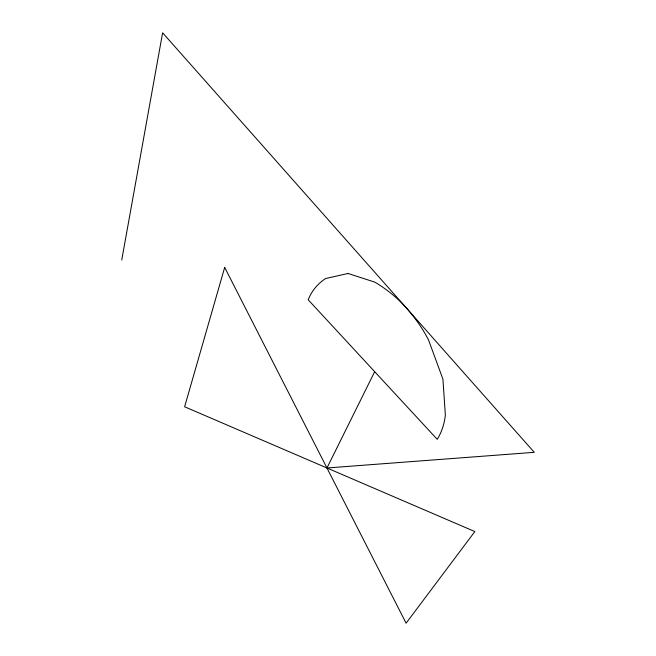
<?xml version="1.0" encoding="UTF-8"?>
<svg xmlns="http://www.w3.org/2000/svg" width="656" height="656" viewBox="0 0 656 656"><rect width="100%" height="100%" fill="white"/><g stroke="black" fill="none" stroke-linecap="round" stroke-linejoin="round"><path stroke-width="0.98" d="M121.729 260.047L162.614 32.8L534.271 452.32L326.959 467.982L374.683 371.69M224.688 267.41L184.615 406.777L474.829 531.565L406.097 623.2L224.688 267.41M348.074 273.478L325.589 278.521A95.013 63.829 26.9 0 0 308.205 299.784L437.232 439.34A138.76 87.191 29.3 0 0 445.342 414.887L442.931 379.168L428.557 340.021A141.409 90.503 30.1 0 0 406.31 307.877A92.89 61.205 29.1 0 0 374.748 282.113L348.074 273.478"/></g></svg>
